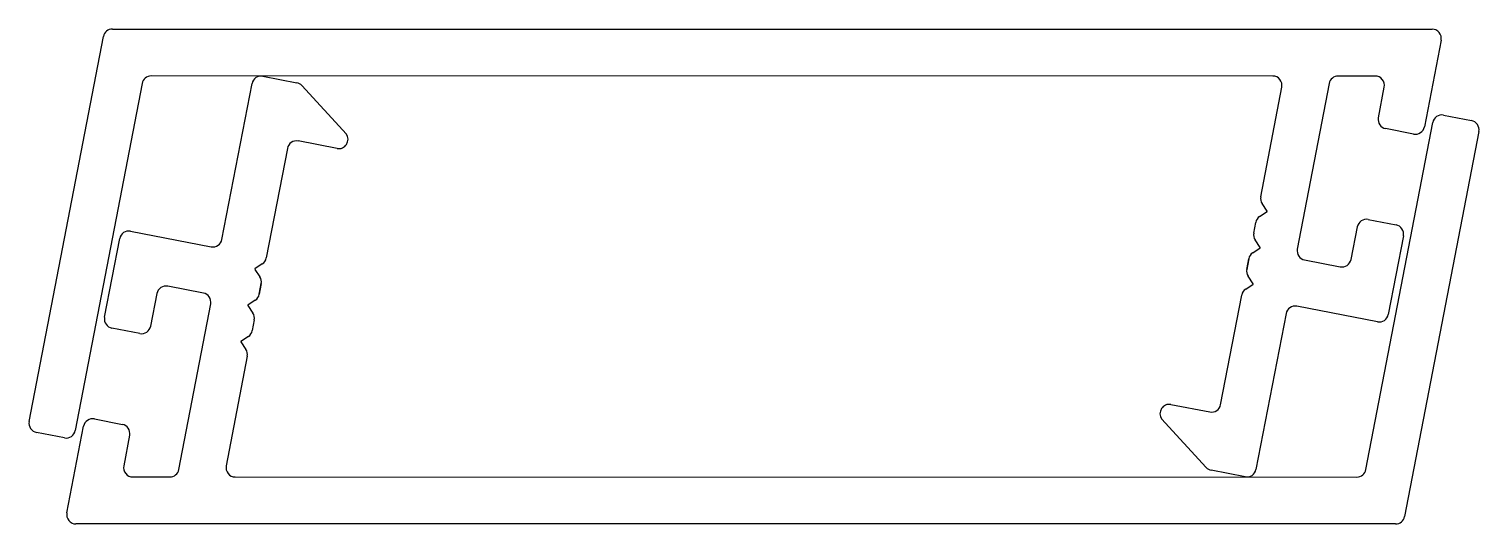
# Model space of a CAD drawing. Extents: x -17.1 to 22.2, y 0 to 13.4.
import ezdxf

# ---------------------------------------------------------------- set-up
doc = ezdxf.new("R2010")
doc.units = 0
doc.layers.add('1', color=7, linetype='CONTINUOUS')

msp = doc.modelspace()

# ---------------------------------------------------------------- linework, layer by layer
at = {"layer": '1', "color": 7}
for p, q in [((-14.807, 13.401), (20.888, 13.398)), ((-17.059, 2.786), (-15.053, 13.198)), ((21.133, 13.101), (20.682, 10.759)), ((-14.004, 11.928), (-15.812, 2.546)), ((16.579, 12.129), (-13.758, 12.131)), ((-11.844, 7.713), (-11.031, 11.927)), ((-10.739, 12.125), (-9.818, 11.948)), ((-9.681, 11.871), (-8.479, 10.558)), ((16.254, 8.867), (16.825, 11.831)), ((18.106, 11.926), (17.243, 7.45)), ((19.35, 12.129), (18.352, 12.129)), ((19.435, 10.999), (19.595, 11.831)), ((21.199, 11.071), (21.955, 10.926)), ((19.098, 1.491), (20.906, 10.873)), ((20.389, 10.561), (19.633, 10.707)), ((22.153, 10.633), (20.147, 0.221)), ((-8.732, 10.17), (-9.783, 10.373)), ((-10.076, 10.174), (-10.647, 7.21)), ((16.428, 8.479), (16.292, 8.679)), ((16.225, 8.332), (16.425, 8.468)), ((19.16, 8.252), (19.916, 8.106)), ((-14.316, 7.935), (-12.136, 7.514)), ((16.064, 7.885), (16.12, 8.173)), ((18.697, 7.17), (18.867, 8.054)), ((-15.02, 5.606), (-14.609, 7.736)), ((16.036, 7.35), (16.236, 7.486)), ((16.238, 7.497), (16.103, 7.698)), ((20.114, 7.813), (19.703, 5.682)), ((-10.647, 7.21), (-10.647, 7.21)), ((-10.647, 7.21), (-10.647, 7.21)), ((-10.647, 7.21), (-10.647, 7.21)), ((-10.647, 7.21), (-10.647, 7.21)), ((15.875, 6.903), (15.93, 7.191)), ((15.93, 7.191), (15.875, 6.903)), ((15.875, 6.903), (15.93, 7.191)), ((15.93, 7.191), (15.875, 6.903)), ((15.875, 6.903), (15.93, 7.191)), ((17.441, 7.157), (18.404, 6.972)), ((-10.955, 6.903), (-10.819, 6.703)), ((-10.753, 7.05), (-10.953, 6.915)), ((16.049, 6.515), (15.913, 6.716)), ((-12.347, 6.262), (-13.31, 6.447)), ((-10.781, 6.516), (-10.836, 6.228)), ((-10.836, 6.228), (-10.781, 6.516)), ((-10.781, 6.516), (-10.836, 6.228)), ((-10.836, 6.228), (-10.781, 6.516)), ((-10.781, 6.516), (-10.836, 6.228)), ((15.847, 6.369), (16.047, 6.504)), ((-13.602, 6.249), (-13.773, 5.365)), ((-13.012, 1.493), (-12.149, 5.969)), ((-11.144, 5.922), (-11.009, 5.721)), ((-10.942, 6.068), (-11.142, 5.933)), ((15.17, 3.244), (15.741, 6.209)), ((15.741, 6.209), (15.741, 6.209)), ((15.741, 6.209), (15.741, 6.209)), ((15.741, 6.209), (15.741, 6.209)), ((15.741, 6.209), (15.741, 6.209)), ((19.41, 5.484), (17.231, 5.904)), ((-10.97, 5.534), (-11.026, 5.246)), ((16.938, 5.706), (16.125, 1.492)), ((-14.066, 5.167), (-14.822, 5.313)), ((-11.334, 4.94), (-11.198, 4.739)), ((-11.131, 5.087), (-11.331, 4.951)), ((-11.16, 4.552), (-11.731, 1.587)), ((13.826, 3.249), (14.877, 3.046)), ((-15.295, 2.858), (-14.539, 2.712)), ((14.775, 1.548), (13.573, 2.861)), ((-16.105, 2.348), (-16.861, 2.493)), ((-16.039, 0.318), (-15.588, 2.66)), ((-14.341, 2.42), (-14.501, 1.588)), ((-14.256, 1.29), (-13.257, 1.29)), ((-11.485, 1.29), (18.853, 1.288)), ((15.833, 1.294), (14.912, 1.471)), ((19.901, 0.018), (-15.794, 0.02))]:
    msp.add_line(p, q, dxfattribs=at)
for centre, radius, start, end in [((-14.807, 13.151), 0.25, 89.9964, 169.09), ((20.888, 13.148), 0.25, 349.09, 89.9964), ((-13.759, 11.881), 0.25, 89.9964, 169.09), ((-10.786, 11.88), 0.25, 79.09, 169.09), ((-9.866, 11.702), 0.25, 42.4605, 79.09), ((16.579, 11.879), 0.25, 349.09, 89.9964), ((18.351, 11.879), 0.25, 89.9964, 169.09), ((19.35, 11.879), 0.25, 349.09, 89.9964), ((19.68, 10.952), 0.25, 169.09, 259.09), ((21.152, 10.826), 0.25, 79.09, 169.09), ((20.436, 10.806), 0.25, 259.09, 349.09), ((21.908, 10.68), 0.25, 349.09, 79.09), ((-9.83, 10.127), 0.25, 79.09, 169.09), ((-8.685, 10.416), 0.25, 259.09, 34.6427), ((16.499, 8.82), 0.25, 169.09, 214.09), ((16.365, 8.125), 0.25, 124.09, 169.09), ((16.421, 8.475), 0.008, 304.09, 34.09), ((19.112, 8.006), 0.25, 79.09, 169.09), ((-14.364, 7.689), 0.25, 79.09, 169.09), ((16.31, 7.838), 0.25, 169.09, 214.09), ((19.868, 7.86), 0.25, 349.09, 79.09), ((-12.089, 7.76), 0.25, 259.09, 349.09), ((16.232, 7.493), 0.008, 304.09, 34.09), ((-10.893, 7.257), 0.25, 304.09, 349.09), ((16.176, 7.143), 0.25, 124.09, 169.09), ((17.489, 7.403), 0.25, 169.09, 259.09), ((18.451, 7.217), 0.25, 259.09, 349.09), ((-10.948, 6.908), 0.008, 124.09, 214.09), ((-11.026, 6.563), 0.25, 349.09, 34.09), ((16.121, 6.856), 0.25, 169.09, 214.09), ((-13.357, 6.202), 0.25, 79.09, 169.09), ((15.987, 6.162), 0.25, 124.09, 169.09), ((16.042, 6.511), 0.008, 304.09, 34.09), ((-12.395, 6.016), 0.25, 349.09, 79.09), ((-11.138, 5.926), 0.008, 124.09, 214.09), ((-11.082, 6.275), 0.25, 304.09, 349.09), ((17.183, 5.659), 0.25, 79.09, 169.09), ((-14.774, 5.558), 0.25, 169.09, 259.09), ((-11.216, 5.581), 0.25, 349.09, 34.09), ((19.458, 5.73), 0.25, 259.09, 349.09), ((-14.018, 5.413), 0.25, 259.09, 349.09), ((-11.271, 5.294), 0.25, 304.09, 349.09), ((-11.327, 4.944), 0.008, 124.09, 214.09), ((-11.405, 4.599), 0.25, 349.09, 34.09), ((13.779, 3.003), 0.25, 79.09, 214.6427), ((14.924, 3.292), 0.25, 259.09, 349.09), ((-16.814, 2.739), 0.25, 169.09, 259.09), ((-15.342, 2.613), 0.25, 79.09, 169.09), ((-16.058, 2.593), 0.25, 259.09, 349.09), ((-14.586, 2.467), 0.25, 349.09, 79.09), ((-14.255, 1.54), 0.25, 169.09, 269.9964), ((-11.485, 1.54), 0.25, 169.09, 269.9964), ((-13.257, 1.54), 0.25, 269.9964, 349.09), ((14.96, 1.717), 0.25, 222.4605, 259.09), ((15.88, 1.539), 0.25, 259.09, 349.09), ((18.853, 1.538), 0.25, 269.9964, 349.09), ((-15.794, 0.27), 0.25, 169.09, 269.9964), ((19.901, 0.268), 0.25, 269.9964, 349.09)]:
    msp.add_arc(centre, radius, start, end, dxfattribs=at)

doc.saveas('drawing.dxf')
